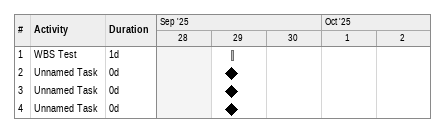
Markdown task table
| ID | Task | Duration | Start | Finish |
|---|---|---|---|---|
| 1 | WBS Test | 1d | 2025-09-29 | 2025-09-29 |
| 2 | Unnamed Task | 0d | 2025-09-29 | 2025-09-29 |
| 3 | Unnamed Task | 0d | 2025-09-29 | 2025-09-29 |
| 4 | Unnamed Task | 0d | 2025-09-29 | 2025-09-29 |
